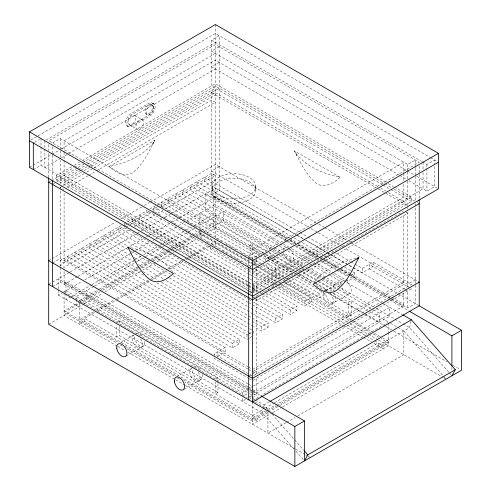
<?xml version="1.0" encoding="UTF-8"?>
<svg xmlns="http://www.w3.org/2000/svg" width="491" height="491" viewBox="0 0 491 491"><rect width="100%" height="100%" fill="white"/><g stroke="black" fill="none" stroke-linecap="round" stroke-linejoin="round"><path stroke-width="0.37" stroke-dasharray="2.46 1.84" d="M293.9 448.872L262.169 412.784L263.931 404.922L269.246 401.853M411.053 321.231L409.604 327.663L267.761 409.555M154.413 141.144L154.886 140.156L109.186 166.535C115.09 171.936 124.07 177.816 132.036 173.084C142.949 165.461 148.214 152.431 154.413 141.144C144.053 155.665 126.187 163.11 109.186 166.535M152.548 144.888L154.886 140.156M313.933 282.613C324.035 268.927 340.883 261.832 357.018 258.119M340.146 177.269C333.739 183.744 322.427 189.397 314.596 181.915C305.439 173.433 300.093 161.809 294.447 150.884L340.146 177.269C323.146 173.839 305.279 166.394 294.919 151.879M30.798 139.996L37.439 136.16M38.102 135.78L215.371 33.431L429.821 157.243M34.597 142.243L39.728 139.278M382.501 184.696L211.523 85.986L211.523 40.096L219.219 35.653L219.219 190.355L211.523 194.798L211.523 90.43L377.861 186.463M46.185 139.996L215.371 42.312M52.549 142.979L60.24 138.542L261.151 254.541M219.219 46.755L211.523 51.199L407.683 164.448L415.374 160.005L415.374 167.541M215.371 53.421L64.088 140.764L64.088 151.351M29.472 167.406L51.383 154.757M52.046 154.377L58.687 150.541M61.338 149.006L215.371 60.08L406.769 170.586M33.314 169.628L41.011 165.191L247.783 284.565M219.219 62.302L211.523 66.739L399.079 175.023M60.78 158.212L44.859 167.406L44.859 149.135M61.443 157.832L68.077 154.002M68.74 153.615L215.371 68.961M247.912 290.562L56.397 179.994L56.397 175.551L71.631 166.756M74.178 165.283L79.579 162.165M82.138 160.686L215.371 83.765L385.68 182.093M48.701 182.21L50.696 181.062M51.359 180.682L73.932 167.646M74.601 167.259L81.905 163.043M82.568 162.662L215.371 85.986L384.226 183.474M56.397 179.994L77.357 167.891M78.02 167.505L215.371 88.208M52.549 184.432L54.538 183.284M57.036 181.842L77.781 169.868M78.443 169.481L85.084 165.651M87.742 164.117L219.219 88.208M80.677 170.414L64.088 179.994L64.088 182.21L81.34 172.255M81.34 170.033L88.638 165.817M89.301 165.436L215.371 92.652M83.992 170.721L90.626 166.891M91.289 166.504L215.371 94.867M84.127 173.605L60.24 187.396L64.088 189.612M86.784 172.071L93.419 168.241M94.082 167.854L211.523 100.054L215.371 102.269L96.598 170.843M67.402 187.697L87.975 175.821M88.638 175.44L95.935 171.224M48.701 260.672L51.359 259.144M52.021 258.757L115.103 222.337M121.081 218.888L141.666 207.006M144.323 205.471L149.632 202.402M150.295 202.022L215.371 164.448L315.971 222.527M52.549 262.894L60.24 258.456L247.783 366.728M219.219 166.67L211.523 171.114L308.28 226.971M121.283 225.43L60.24 260.672L64.088 262.894L64.088 192.668M123.941 223.896L147.165 210.492M149.816 208.957L211.523 173.329L215.371 175.551L60.24 265.115L64.088 267.337L130.44 229.027M64.088 260.672L124.469 225.811M125.131 225.43L127.783 223.896M128.452 223.515L149.681 211.259M152.339 209.725L158.974 205.895M159.636 205.508L215.371 173.329M134.424 226.732L154.99 214.855M157.642 213.321L162.951 210.258M165.608 208.724L215.371 179.994L211.523 177.773M48.701 284.363L69.605 272.29M70.274 271.91L140.672 231.261M141.334 230.88L162.251 218.808M164.908 217.274L170.217 214.205M170.88 213.818L215.371 188.133L303.377 238.945M52.549 286.584L60.24 282.141L256.4 395.39L256.4 378.365M247.838 386.748L66.009 281.773L64.088 282.884L249.232 389.774M194.19 225.535L213.45 214.414L213.45 196.645L215.371 195.535L289.033 238.067M77.357 276.697L64.088 284.363L64.088 268.816M77.965 276.347L127.12 247.967M129.765 246.439L145.704 237.239M146.367 236.858L148.362 235.705M149.019 235.324L169.616 223.436M172.243 221.92L178.914 218.065M179.54 217.703L215.371 197.02M58.319 289.911L58.319 295.097L62.965 292.409M63.634 292.028L82.224 281.288M84.605 279.919L135.08 250.778M135.682 250.428L149.97 242.18M152.922 240.48L155.003 239.27M155.573 238.945L176.257 227.002M178.528 225.694L184.229 222.398M186.494 221.091L213.45 205.533L279.489 243.659M70.661 296.852L66.009 299.535L66.009 281.773M71.324 296.466L91.246 284.964M91.909 284.584L134.417 260.04M135.08 259.659L141.058 256.21M143.716 254.676L158.992 245.856M159.655 245.469L162.312 243.935M162.975 243.554L185.555 230.518M186.218 230.132L191.533 227.069M93.793 286.456L76.265 296.576L76.265 298.798M94.456 286.075L136.105 262.028M136.701 261.685L144.698 257.069M145.336 256.695L161.938 247.114M162.546 246.764L165.258 245.193M165.854 244.856L188.507 231.777M188.986 231.494L195.811 227.554M196.474 227.173L223.706 211.449L223.706 220.336L204.446 231.451M79.474 300.645L98.697 289.549M99.36 289.162L150.406 259.69M151.068 259.309L166.977 250.122M167.64 249.741L170.291 248.213M170.954 247.826L193.497 234.815M194.16 234.434L200.788 230.604M201.451 230.224L215.371 222.184M79.996 301.824L64.088 311.012L118.503 342.423M80.659 301.443L98.562 291.108M101.214 289.573L139.659 267.374M140.322 266.994L149.602 261.635M152.253 260.107L168.168 250.919M168.83 250.539L171.482 249.005M172.145 248.624L194.681 235.612M195.344 235.226L199.984 232.55L253.074 263.201M100.176 291.654L64.088 312.491L117.269 343.197M102.539 290.291L140.322 268.473M140.69 268.264L152.922 261.2M153.309 260.979L169.911 251.392M170.573 251.011L173.231 249.477M173.47 249.336L194.019 237.472M196.474 236.054L201.789 232.986M48.701 324.33L83.31 304.352M83.973 303.966L102.539 293.25M105.191 291.722L141.647 270.67M142.31 270.289L172.145 253.061M172.807 252.681L174.796 251.533M175.459 251.153L196.67 238.902M199.984 229.585L199.984 236.987L204.471 234.397M207.036 232.918L215.371 228.106M93.394 311.853L79.474 319.893L79.474 302.867M96.046 310.324L113.943 299.989M116.594 298.46L150.406 278.937M151.068 278.557L166.977 269.369M167.64 268.988L183.548 259.8M184.211 259.42L186.868 257.885M187.531 257.505L208.08 245.641M210.731 244.107L215.371 241.431M94.72 312.571L79.474 321.372L79.474 324.33L84.599 321.372L257.677 421.296L257.677 418.338L84.599 318.413L84.599 321.372M97.371 311.036L116.594 299.94M117.257 299.553L151.068 280.036M151.731 279.655L166.977 270.848M169.628 269.32L183.548 261.28M186.206 259.751L188.194 258.604M188.857 258.223L215.371 242.91L215.371 245.874M210.24 246.611L210.24 248.833L212.167 247.722M116.649 322.114L119.215 320.629L217.936 377.628L217.936 382.808M249.987 259.193L249.987 245.132L252.552 243.653L252.552 259.96M252.552 249.569L403.835 162.226L403.835 172.814M248.704 256.234L256.4 251.791L256.4 258.597M217.936 383.551L217.936 392.432L119.215 335.433L116.649 336.918L116.649 325.073M250.631 259.567L419.222 162.226L215.371 44.534L48.701 140.764L252.552 258.45M249.987 266.595L256.4 262.894L253.749 261.365M422.272 161.766L426.912 164.448L434.603 160.005L434.603 164.577M120.534 342.595L135.277 334.083M266.687 258.211L285.019 247.63M126.23 356.03L143.538 346.038M273.929 270.756L292.262 260.175M252.552 284.357L403.835 197.014L403.835 181.891M252.552 287.321L423.064 188.875L423.064 170.604M252.552 288.8L411.526 197.014L411.526 201.457L252.552 293.244M252.552 291.022L403.835 203.679L403.835 201.457M249.987 293.244L256.4 289.543L256.4 267.46M409.021 180.762L426.912 191.097L434.603 186.654L434.603 165.338M253.215 298.043L403.172 211.461M214.088 356.159L214.088 353.937L225.142 347.56L225.142 351.998L217.341 356.503M232.341 343.399L239.301 339.379L239.301 343.823L232.341 347.843L74.65 256.799L74.65 252.356L232.341 343.399L232.341 347.843M156.887 282.914L246.998 334.942L248.219 334.236M248.827 333.886L251.877 332.119M252.129 321.267L261.402 326.625L268.117 322.747L268.117 327.184L261.402 331.063L253.454 326.472M248.649 302.622L275.813 318.303L282.528 314.424L282.528 318.868L275.813 322.747L249.968 307.826M262.39 293.919L290.218 309.987L296.938 306.108L296.938 310.551L290.218 314.424L260.402 297.215M278.79 286.75L304.629 301.664L311.343 297.791L311.343 302.229L304.629 306.108L274.15 288.512M291.206 277.28L319.033 293.348L322.09 291.586M324.533 290.175L325.754 289.469L325.754 292.433M322.182 278.526L333.444 285.032L340.159 281.153L340.159 285.596L333.444 289.469L320.193 281.822M350.292 275.304L354.57 272.836L354.57 277.274L347.849 281.153L333.935 273.119M354.975 264.189L362.26 268.393L373.068 262.157L411.526 284.363L252.552 376.143L214.088 353.937M176.306 377.014L192.969 367.391M325.404 290.936L342.712 280.938M143.636 275.267L89.301 243.898L89.301 248.336L246.998 339.379L249.44 337.974M250.048 337.618L251.877 336.562M289.217 280.576L319.033 297.791L325.754 293.913L293.949 275.549M352.986 267.478L362.26 272.836L373.068 266.595L373.068 262.157M183.922 389.338L201.236 379.347M331.628 304.064L349.954 293.483M215.371 379.107L217.936 377.628M333.469 293.33L348.708 302.125L351.274 300.645L351.274 315.449L348.708 316.928L287.088 281.355M252.552 369.484L403.835 282.141M252.552 371.705L403.835 284.363L403.835 214.137M217.936 392.432L215.371 393.911L215.371 382.066M248.704 376.143L256.4 371.705L252.423 369.41M415.374 279.919L407.683 284.363L344.725 248.016M411.526 288.8L252.552 380.586L249.901 379.052M252.92 386.294L242.296 392.432L242.296 394.654M253.215 386.129L389.731 307.305L389.731 316.192L253.583 394.795M253.19 391.321L254.473 390.578L254.473 392.057M391.296 299.326L401.914 305.457L403.835 304.346L391.892 297.448M252.552 393.168L403.835 305.825L403.835 292.501M245.617 399.398L242.296 401.313L242.296 395.39M249.6 397.096L252.92 395.175M248.704 399.834L256.4 395.39M391.892 298.933L407.683 308.047L415.374 303.604L415.374 202.979M252.552 400.57L387.786 322.495M252.552 415.374L264.453 408.506M265.115 408.125L273.714 403.16M274.371 402.78L378.193 342.835L378.193 345.799M252.552 418.338L267.294 409.825M267.135 411.397L252.552 419.817L182.873 379.586M267.798 411.016L276.415 406.039M277.077 405.658L388.449 341.355L382.477 337.906M267.798 412.495L252.552 421.296L184.862 382.219M268.46 412.115L388.449 342.835L381.151 338.624M272.437 412.778L252.552 424.261L252.552 401.337M272.892 412.52L281.717 407.42M282.38 407.033L388.449 345.799L388.449 332.806M285.836 422.806L267.939 433.142L267.939 412.514M286.499 422.426L295.116 417.448M297.767 415.92L403.835 354.68L403.835 330.995L399.189 328.307M130.944 247.71C146.766 251.625 163.356 258.775 173.004 272.505M430.484 157.629L437.168 161.484M211.523 40.096L421.609 161.386M407.432 170.966L414.06 174.79M416.712 176.324L437.812 188.501M399.742 175.41L406.37 179.233M388.332 183.628L393.635 186.684M394.298 187.071L411.526 197.014M384.889 183.855L391.517 187.685M394.169 189.213L415.374 201.457L415.374 176.588M417.295 202.568L418.577 203.311M383.164 185.082L390.32 189.213M390.983 189.6L411.526 201.457M380.513 187.992L385.816 191.054M388.461 192.582L407.683 203.679L407.683 205.901L377.198 188.299M211.523 92.652L376.536 187.918M405.756 212.192L407.683 213.303L256.4 300.645L255.117 299.903M152.56 103.171L153.843 103.914M151.504 104.546A5.438 3.142 -60 0 1 149.78 112.973A5.438 3.142 -60 0 1 145.072 110.254A5.438 3.142 -60 0 1 151.504 104.546L152.787 105.283A5.438 3.142 -60 0 1 151.062 113.709A5.438 3.142 -60 0 1 146.355 110.991A5.438 3.142 -60 0 1 152.787 105.283M146.066 113.967L147.349 114.704M134.608 115.25L142.586 119.853A5.438 3.142 -60 0 1 140.53 128.36A5.438 3.142 -60 0 1 136.068 125.217A5.438 3.142 -60 0 1 142.586 119.853M318.622 224.062L323.925 227.118M324.588 227.505L346.456 240.13M349.107 241.658L350.433 242.425M351.096 242.806L419.222 282.141M310.932 228.499L317.554 232.329M318.217 232.709L340.748 245.721M341.411 246.101L344.062 247.63M129.176 124.659L137.155 129.262M410.2 288.039L369.22 264.373L369.22 268.816L404.369 289.107M127.126 125.948L128.409 126.684M405.032 289.494L407.683 291.022L407.683 308.047M299.314 232.053L204.563 177.349L204.563 181.793L295.999 234.581M299.976 232.433L307.268 236.644M307.931 237.024L330.455 250.029M331.118 250.416L333.77 251.944M334.432 252.325L350.335 261.507M350.997 261.893L354.312 263.802M296.662 234.962L303.291 238.792M305.942 240.32L326.478 252.178M327.141 252.558L329.792 254.093M330.455 254.473L352.323 267.098M304.039 239.332L326.576 252.337M327.239 252.718L419.222 305.825M291.623 236.496L196.873 181.793L196.873 186.23L287.646 238.638M294.275 238.025L299.571 241.087M302.223 242.615L324.091 255.24M324.754 255.621L327.399 257.149M328.062 257.536L343.964 266.717M344.627 267.098L351.918 271.302M352.581 271.689L354.57 272.836M289.696 238.448L296.994 242.664M297.656 243.045L320.224 256.075M320.887 256.455L322.875 257.603M325.533 259.138L340.128 267.564M340.791 267.951L391.229 297.067M290.298 240.173L295.6 243.229M298.246 244.757L318.788 256.621M319.451 257.002L322.102 258.53M322.765 258.917L338.667 268.098M341.319 269.627L348.604 273.831M349.267 274.217L354.57 277.274M211.523 194.798L287.732 238.798M290.359 240.314L295.686 243.389M298.319 244.911L318.229 256.4M324.183 259.837L340.128 269.043M340.748 269.406L350.083 274.794M350.691 275.144L391.229 298.546M213.45 196.645L287.106 239.172M289.764 240.707L296.398 244.536M297.061 244.923L319.623 257.947M320.292 258.334L322.943 259.862M323.606 260.248L339.533 269.442M340.195 269.823L390.633 298.945M287.106 240.658L205.754 193.687L205.754 209.97L304.064 266.73M287.775 241.038L295.073 245.255M295.735 245.635L318.297 258.665M322.28 260.96L338.207 270.154M338.87 270.541L349.488 276.672M350.151 277.053L389.302 299.657M389.971 300.038L408.494 310.735M285.572 240.756L190.158 185.666L190.158 190.109L280.932 242.517M286.235 241.136L292.857 244.96M295.508 246.494L316.051 258.352M316.713 258.732L319.359 260.261M320.022 260.647L335.924 269.829M336.587 270.21L347.192 276.329M283.583 244.045L288.88 247.108M291.531 248.636L313.399 261.261M317.37 263.557L333.272 272.738M280.152 244.045L287.462 248.262M288.125 248.642L310.042 261.298M314.025 263.599L329.964 272.8M332.622 274.334L381.765 302.708M382.428 303.088L402.19 314.498M277.212 244.813L182.468 190.109L182.468 194.553L273.898 247.341M279.864 246.341L285.167 249.403M287.818 250.932L309.68 263.557M310.343 263.937L312.994 265.471M313.657 265.852L329.559 275.034M330.222 275.414L340.159 281.153M274.561 247.722L281.19 251.552M281.852 251.932L304.377 264.937M308.354 267.233L340.159 285.596M308.01 269.007L338.594 286.664M341.214 288.174L373.792 306.985M376.407 308.495L394.371 318.868M394.997 319.23L402.319 323.459M402.964 323.827L409.604 327.663L448.891 372.338M270.498 248.691L175.747 193.988L175.747 198.425L266.521 250.833M273.149 250.22L278.452 253.282M281.098 254.811L301.64 266.668M302.303 267.049L304.291 268.196M306.943 269.731L321.519 278.145M271.228 250.729L213.45 217.372L213.45 226.259L263.256 255.013M271.891 251.116L278.532 254.952M279.195 255.332L301.775 268.368M302.438 268.755L305.095 270.283M305.758 270.67L319.709 278.722M322.36 280.257L338.299 289.457M338.968 289.837L372.835 309.398M373.498 309.778L379.475 313.227L379.475 322.114L365.531 314.062M269.172 252.368L274.475 255.424M277.127 256.959L298.988 269.577M299.651 269.964L302.303 271.492M302.965 271.873L319.531 281.441M296.945 269.277L199.984 213.303L199.984 228.849M299.59 270.805L367.98 310.294M370.637 311.828L389.891 322.943M390.554 323.323L398.526 327.927M249.987 245.132L263.237 252.779M265.889 254.313L271.192 257.37M273.837 258.904L294.379 270.762M295.042 271.142L297.693 272.671M298.356 273.057L314.252 282.233M314.915 282.62L330.155 291.415M264.796 254.277L168.057 198.425L168.057 202.869L258.831 255.277M265.459 254.663L272.082 258.487M272.744 258.867L293.949 271.112M296.601 272.64L298.583 273.788M299.246 274.168L315.148 283.35M315.811 283.737L325.754 289.469M263.919 255.394L269.234 258.462M271.891 259.997L293.808 272.652M294.471 273.033L297.129 274.567M297.791 274.948L312.399 283.387M316.388 285.688L325.68 291.053M329.67 293.354L364.868 313.675M263.808 256.069L270.443 259.899M271.106 260.285L291.672 272.161M297.644 275.604L312.239 284.037M328.166 293.225L362.665 313.148M365.322 314.682L385.226 326.171M385.889 326.552L393.187 330.768M393.85 331.149L446.933 361.799M452.905 365.243L460.202 369.459M259.494 255.658L266.779 259.868M267.442 260.248L289.972 273.254M290.635 273.64L293.287 275.169M256.093 257.008L161.343 202.304L161.343 206.748M258.739 258.536L264.041 261.599M266.693 263.127L287.229 274.985M287.892 275.371L290.543 276.899M255.866 260.365L262.489 264.195M263.151 264.575L285.676 277.581M286.339 277.961L288.99 279.496M289.653 279.876L351.274 315.449M162.005 207.128L164.657 208.657M167.302 210.191L171.942 212.867M174.593 214.395L180.559 217.838M183.204 219.373L189.17 222.81M189.833 223.196L196.455 227.02M199.769 228.935L207.724 233.526M208.387 233.906L212.358 236.202M216.335 238.497L222.3 241.94M225.615 243.855L229.585 246.144M230.248 246.531L238.203 251.122M240.854 252.65L254.105 260.304M254.768 260.684L260.064 263.747M262.716 265.275L284.584 277.9M285.246 278.28L286.572 279.048M253.301 261.85L259.923 265.674M260.586 266.054L281.128 277.912M283.78 279.447L286.425 280.975M253.737 263.581L257.057 265.496M259.708 267.03L281.613 279.674M285.59 281.969L371.859 331.781M374.516 333.309L381.814 337.526M253.037 264.127L153.646 206.748L153.646 211.185L160.938 215.396M253.7 264.508L257.677 266.803M258.34 267.19L280.864 280.195M284.841 282.491L311.343 297.791M199.984 234.029L255.823 266.263M256.486 266.65L279.035 279.667M282.939 281.92L350.654 321.016M351.286 321.384L370.545 332.499M373.191 334.027L378.506 337.096M199.984 236.987L251.846 266.926M255.719 269.166L277.703 281.859M278.372 282.245L281.024 283.773M281.595 284.105L347.333 322.059M349.936 323.563L377.843 339.674M378.469 340.036L442.827 377.192M443.49 377.573L446.141 379.107L403.835 330.995M163.589 216.924L167.566 219.219M170.211 220.754L176.84 224.577M180.817 226.873L194.068 234.52M196.719 236.054L202.679 239.498M205.993 241.406L209.97 243.702M213.284 245.617L218.581 248.673M221.895 250.588L227.198 253.651M230.506 255.559L235.146 258.241M235.809 258.622L243.763 263.213M246.408 264.741L251.048 267.423M255.025 269.719L275.561 281.576M279.539 283.872L311.343 302.229M253.35 270.756L273.904 282.626M274.567 283.006L277.219 284.541M277.881 284.921L344.86 323.594M347.511 325.122L366.083 335.844M366.746 336.225L374.038 340.435M374.701 340.822L383.324 345.799L383.324 348.757L372.049 342.252M247.648 268.767L146.932 210.621L146.932 215.064L248.974 273.978M248.311 269.154L251.619 271.063M252.282 271.449L272.824 283.307M273.487 283.688L275.476 284.835M210.24 248.833L248.041 270.658M248.704 271.038L251.355 272.573M252.018 272.953L271.253 284.056M271.916 284.436L274.567 285.971M275.23 286.351L342.871 325.404M343.534 325.785L362.763 336.887M363.426 337.274L371.386 341.865M249.631 274.359L252.945 276.273M253.608 276.654L268.847 285.449M271.498 286.983L273.487 288.131M249.232 278.563L139.241 215.064L139.241 219.508L247.906 282.239M249.894 278.949L266.46 288.512M267.116 288.892L269.768 290.426M270.431 290.807L296.938 306.108M247.783 281.607L60.24 173.329L60.24 160.471M248.446 281.987L251.76 283.902M252.423 284.283L256.4 286.578M248.569 282.626L261.157 289.893M261.82 290.273L264.471 291.807M265.134 292.188L296.938 310.551M248.446 284.952L251.76 286.861M252.423 287.247L256.4 289.543M247.814 285.504L132.527 218.943L132.527 223.38L249.14 290.709M248.477 285.885L251.791 287.8M252.454 288.18L258.413 291.623M259.076 292.004L261.728 293.538M56.397 175.551L247.912 286.124M248.446 286.431L251.889 288.42M252.423 288.726L256.4 291.022L256.4 292.501M60.24 179.994L247.783 288.266M248.446 288.653L251.76 290.562M252.423 290.948L255.756 292.869M249.802 291.089L253.117 293.004M248.575 290.948L251.889 292.857M253.374 297.595L255.363 298.743M256.026 299.123L282.528 314.424M124.831 227.824L248.072 298.976M248.734 299.357L250.723 300.504M253.374 302.039L282.528 318.868M247.986 302.235L118.116 227.259L118.116 231.703L249.311 307.446M252.877 313.945L110.426 231.703L110.426 236.14L127.654 246.089M253.54 314.332L268.117 322.747M174.035 272.867L251.558 317.622M252.214 318.008L268.117 327.184M127.562 249.348L103.711 235.576L103.711 240.019L131.539 256.087M131.539 251.644L170.629 274.217M173.28 275.746L251.466 320.887M134.19 257.615L168.64 277.507M169.303 277.894L252.791 326.092M134.448 262.206L96.015 240.019L96.015 244.463L138.419 268.945M138.419 264.502L163.601 279.041M166.253 280.57L249.072 328.387M249.735 328.767L253.049 330.682M143.059 271.621L158.298 280.422M161.613 282.331L247.746 332.063M248.409 332.444L251.723 334.359M239.301 339.379L81.61 248.336L81.61 252.779L239.301 343.823M225.142 347.56L67.445 256.517L67.445 260.954L225.142 351.998M248.446 367.115L251.76 369.023M247.777 368.95L217.936 351.722L217.936 356.159M248.44 369.33L251.754 371.245M252.417 371.626L256.4 373.927L256.4 298.577M249.238 378.671L214.088 358.381L214.088 356.902M247.9 383.827L86.52 290.654L86.52 299.535L249.232 393.475M248.569 384.208L251.889 386.122M248.501 387.129L254.473 390.578M249.164 388.995L58.319 278.808L58.319 289.174M249.827 389.375L261.052 395.856M249.894 390.155L252.552 391.689M249.894 393.856L252.552 395.39M66.009 290.654L251.472 397.728M252.129 398.109L254.755 399.625M255.412 399.999L263.931 404.922L268.473 410.089M64.088 291.764L247.354 397.569M255.117 402.055L267.939 409.457M58.319 295.097L262.169 412.784M125.137 346.259L176.901 376.143M120.491 345.056L121.823 345.824M127.132 348.886L174.962 376.505M177.564 378.002L180.271 379.568M117.269 346.155L64.088 315.449L64.088 293.244M117.828 346.48L125.23 350.752M127.783 352.225L174.962 379.463M175.557 379.807L184.911 385.208M185.506 385.552L294.987 448.756M295.65 449.142L304.936 454.5M305.598 454.887L307.593 456.035M308.256 456.421L310.244 457.569L308.735 455.851M449.394 372.915L450.904 374.633M271.965 414.036L303.794 450.253M295.913 451.161L303.972 460.325M294.447 150.884L296.785 155.622M155.113 107.02L155.113 107.081A7.255 4.186 -60 0 1 149.988 115.962L132.036 126.328A7.255 4.186 -60 0 1 126.911 123.364A7.255 4.186 -60 0 1 132.036 114.483L149.988 104.123A7.255 4.186 -60 0 1 155.113 107.081M153.83 106.277L153.83 106.344A7.255 4.186 -60 0 1 148.705 115.225L130.753 125.586A7.255 4.186 -60 0 1 125.628 122.627A7.255 4.186 -60 0 1 130.753 113.746L148.705 103.38A7.255 4.186 -60 0 1 153.83 106.344M451.91 367.483L451.91 369.741M426.912 164.448L426.912 167.492M426.912 168.253L426.912 191.097M423.064 162.226L423.064 169.843M419.222 165.995L419.222 173.532M419.222 174.287L419.222 198.401M415.374 168.296L415.374 175.833M407.683 164.448L407.683 171.255M407.683 172.01L407.683 180.332M407.683 181.087L407.683 199.236M407.683 207.423L407.683 208.945M407.683 211.995L407.683 286.584M403.835 173.569L403.835 181.136M401.914 305.457L401.914 306.936M388.449 322.875L388.449 332.045M362.26 268.393L362.26 272.836M348.708 302.125L348.708 316.928M347.849 279.674L347.849 281.153M333.444 285.032L333.444 289.469M319.033 293.348L319.033 297.791M304.629 301.664L304.629 306.108M290.218 309.987L290.218 314.424M275.813 318.303L275.813 322.747M261.402 326.625L261.402 331.063M256.4 259.352L256.4 266.699M256.4 295.527L256.4 297.81M255.688 185.629L255.688 191.38A21.757 12.563 0 0 1 222.11 201.261A21.757 12.563 0 0 1 224.086 179.534A21.757 12.563 0 0 1 255.688 191.38M253.712 331.063L253.712 335.506M248.704 257.738L248.704 266.03M246.998 334.942L246.998 339.379M215.371 24.55L215.371 237.73M212.235 185.629L212.235 191.38M124.831 224.123L124.831 227.081M119.215 320.629L119.215 323.594M119.215 326.552L119.215 335.433M76.265 299.535L76.265 305.457M64.088 152.106L64.088 159.667M64.088 160.422L64.088 175.551M60.24 138.542L60.24 149.884M60.24 150.639L60.24 157.445M60.24 177.773L60.24 183.8M60.24 186.85L60.24 266.595M60.24 267.337L60.24 282.141M52.549 146.748L52.549 154.284M52.549 155.039L52.549 179.909M48.701 144.532L48.701 150.559M48.701 153.573L48.701 177.693M44.859 140.764L44.859 148.374M41.011 138.542L41.011 146.152M41.011 146.913L41.011 165.191M140.598 338.937A7.255 4.186 60 0 1 140.856 347.597A7.255 4.186 60 0 1 133.478 343.338A7.255 4.186 60 0 1 133.736 334.972M198.29 372.246A7.255 4.186 60 0 1 198.548 380.912A7.255 4.186 60 0 1 191.171 376.646A7.255 4.186 60 0 1 191.429 368.281M202.298 374.173A7.255 4.186 60 0 1 197.689 379.255A7.255 4.186 60 0 1 192.404 369.06M193.614 367.023A7.255 4.186 60 0 1 200.856 370.766M144.747 341.54A7.255 4.186 60 0 1 139.462 345.633A7.255 4.186 60 0 1 134.853 335.23M136.295 333.493A7.255 4.186 60 0 1 143.163 337.458M272.088 259.659A7.255 4.186 60 0 1 274.125 270.658A7.255 4.186 60 0 1 265.625 263.391M265.398 260.813A7.255 4.186 60 0 1 270.498 258.456M330.277 293.477A7.255 4.186 60 0 1 332.88 302.8A7.255 4.186 60 0 1 326.11 301.891A7.255 4.186 60 0 1 323.508 292.575M326.607 291.138A7.255 4.186 60 0 1 327.657 291.488M333.321 292.556A7.255 4.186 60 0 1 333.321 302.812A7.255 4.186 60 0 1 325.631 293.244M326.073 291.089A7.255 4.186 60 0 1 331.824 291.028M274.131 257.72A7.255 4.186 60 0 1 276.875 269.056A7.255 4.186 60 0 1 268.184 261.912M268.049 258.769A7.255 4.186 60 0 1 272.53 256.695M290.034 249.299A7.255 4.186 60 0 1 292.077 260.291A7.255 4.186 60 0 1 283.571 253.025M283.35 250.447A7.255 4.186 60 0 1 288.45 248.09M346.677 281.742A7.255 4.186 60 0 1 350.445 293.029A7.255 4.186 60 0 1 341.699 287.72M341.042 284.995A7.255 4.186 60 0 1 344.559 280.778M222.11 196.817A21.757 12.563 0 0 0 255.688 186.942A21.757 12.563 0 0 0 224.086 175.091A21.757 12.563 0 0 0 222.11 196.817M132.834 123.916A5.438 3.142 -60 0 0 134.896 115.416A5.438 3.142 -60 0 0 128.378 120.774A5.438 3.142 -60 0 0 132.834 123.916"/><path stroke-width="0.74" d="M358.737 257.843C352.428 269.479 347.069 282.902 335.887 290.776C327.92 295.508 318.935 289.629 313.037 284.228L358.737 257.843L357.018 258.119M402.847 314.878L411.372 319.801L455.267 369.723L307.832 454.844L304.475 460.896L304.475 420.928L261.709 396.237M451.91 375.775L455.267 369.723M29.472 131.876L215.371 24.55L438.451 153.345L438.451 188.875L252.552 296.202L29.472 167.406L29.472 131.876L252.552 260.672L438.451 153.345M438.451 162.226L252.552 269.553L29.472 140.764M419.222 203.679L252.552 299.903L48.701 182.21M419.222 282.141L252.552 378.365L48.701 260.672M269.909 401.472L411.372 319.801M48.701 284.363L294.858 426.476L304.475 420.928M409.15 311.116L451.91 335.807L461.528 330.253L461.528 370.226L294.858 466.45L48.701 324.33L48.701 177.693M127.777 247.114L173.476 273.493C167.578 278.894 158.593 284.774 150.627 280.042C139.444 272.167 134.086 258.751 127.777 247.114L128.918 247.292M419.062 305.74L461.528 330.253M304.297 450.824L307.832 454.844M451.91 335.807L451.91 365.973M419.222 199.911L419.222 305.825L252.552 402.055L252.552 260.672M294.858 426.476L294.858 466.45M248.704 267.337L248.704 399.834M52.549 180.663L52.549 286.584M33.314 142.979L33.314 169.628M174.458 381.881A7.255 4.186 60 0 0 182.904 389.928A7.255 4.186 60 0 0 181.056 378.831A7.255 4.186 60 0 0 174.458 381.881M116.766 348.573A7.255 4.186 60 0 0 125.211 356.619A7.255 4.186 60 0 0 123.364 345.523A7.255 4.186 60 0 0 116.766 348.573"/></g></svg>
